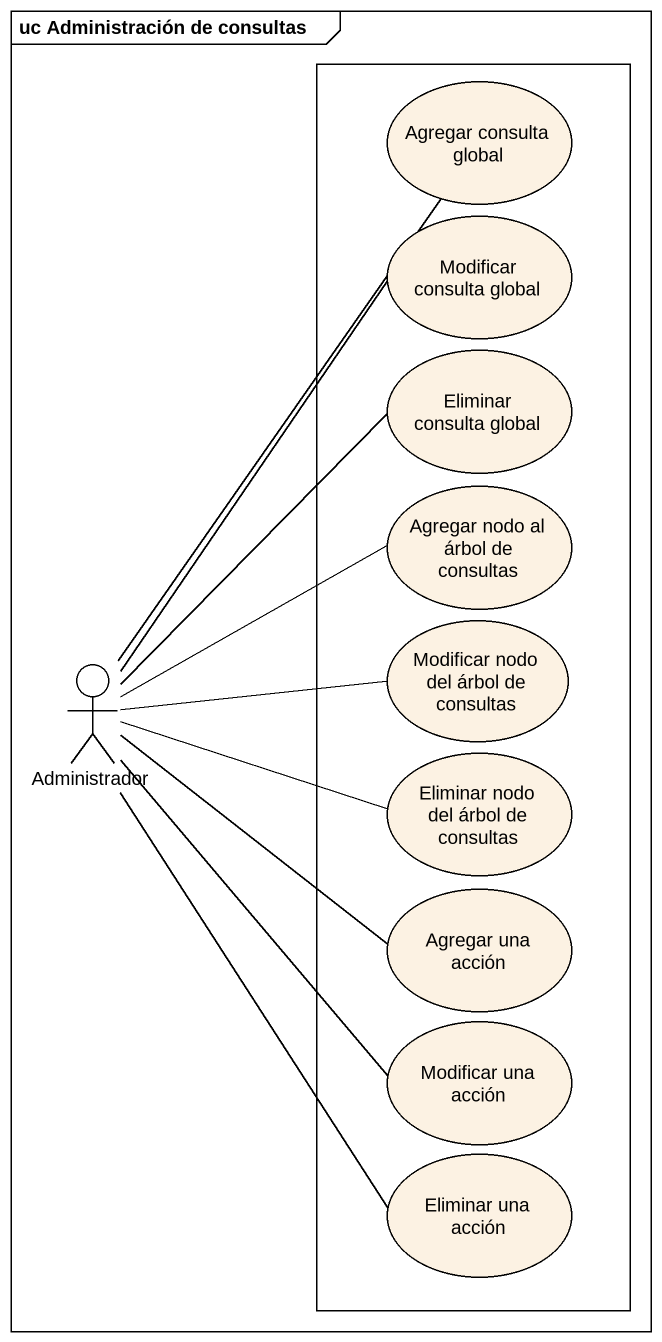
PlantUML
@startuml
mainframe uc Administración de consultas
rectangle " " as rectangle1 {
  usecase "Agregar consulta global" as Agregar_consulta_global
  usecase "Modificar consulta global" as Modificar_consulta_global
  usecase "Eliminar consulta global" as Eliminar_consulta_global
  usecase "Agregar nodo al árbol de consultas" as Agregar_nodo_al_árbol_de
  usecase "Modificar nodo del árbol de consultas" as Modificar_nodo_del_árbol_de
  usecase "Eliminar nodo del árbol de consultas" as Eliminar_nodo_del_árbol_de
  usecase "Agregar una acción" as Agregar_una_acción
  usecase "Modificar una acción" as Modificar_una_acción
  usecase "Eliminar una acción" as Eliminar_una_acción
}
actor Administrador
Administrador -up- Agregar_consulta_global
Administrador -up- Modificar_consulta_global
Administrador -up- Eliminar_consulta_global
Administrador -right- Agregar_nodo_al_árbol_de
Administrador -right- Modificar_nodo_del_árbol_de
Administrador -right- Eliminar_nodo_del_árbol_de
Administrador -right- Agregar_una_acción
Administrador -- Modificar_una_acción
Administrador -- Eliminar_una_acción
@enduml
